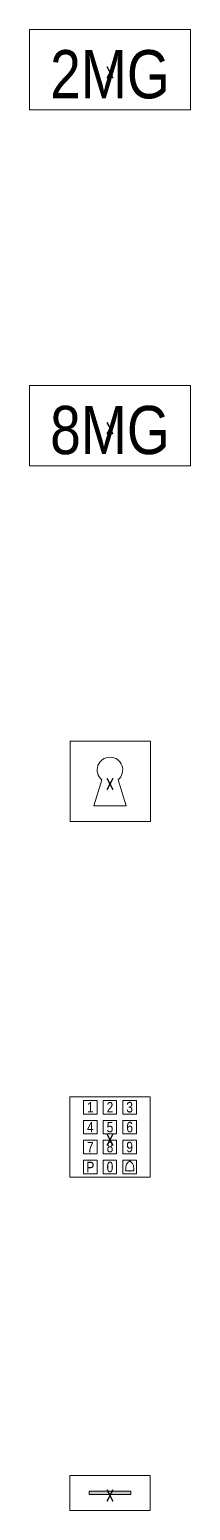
# Model space of a CAD drawing. Header units: metres. Extents: x -162 to 83385, y -62392 to -1971.
# Drawn here: x 25612 to 26072, y -31341 to -27105 of the extents above; entities that cross this region are included whole.
import ezdxf
from ezdxf.enums import TextEntityAlignment as Align

# ---------------------------------------------------------------- set-up
doc = ezdxf.new("R2010")
doc.units = ezdxf.units.M
doc.header["$LTSCALE"] = 0.5
for name, color, linetype, lineweight in [('ELIN_Attribut_01_Produkt_ID', 7, 'Continuous', 0), ('ELIN_Attribut_02_Stromkreis', 7, 'Continuous', 0), ('ELIN_Attribut_03_Verteilerbereich', 7, 'Continuous', 0), ('ELIN_Attribut_04_Montagehoehe', 7, 'Continuous', 0), ('ELIN_Attribut_05_Montageart', 7, 'Continuous', 0), ('ELIN_Attribut_06_Tuernummer', 7, 'Continuous', 0), ('ELIN_Attribut_07_Bemerkung', 7, 'Continuous', 0), ('ELIN_Attribut_08_Adresse', 7, 'Continuous', 0), ('ELIN_Attribut_10_AKZ1', 7, 'Continuous', 0), ('ELIN_Attribut_11_AKZ2', 7, 'Continuous', 0), ('ELIN_Attribut_12_Sonstiges1', 7, 'Continuous', 0), ('ELIN_Attribut_13_Sonstiges2', 7, 'Continuous', 0), ('ELIN_Attribut_14_Bauteil', 7, 'Continuous', 0), ('ELIN_Attribut_15_Ebene', 7, 'Continuous', 0), ('ELIN_Attribut_16_Raumnummer', 7, 'Continuous', 0), ('ELIN_Attribut_17_Raumname', 7, 'Continuous', 0), ('ELIN_Attribut_18_Montageabschnitt', 7, 'Continuous', 0), ('ELIN_Attribut_Basispunkt', 2, 'Continuous', 0), ('ELIN_Attribute_GEMOS', 11, 'Continuous', 0), ('ELIN_SWS_WA_EMA', 7, 'Continuous', 0)]:
    doc.layers.add(name, color=color, linetype=linetype, lineweight=lineweight)
doc.layers.get('0').off()
doc.styles.add('ARIAL_N', font='ARIALN.TTF')
doc.styles.add('ELIN_Attribute', font='isocp.shx', dxfattribs={"width": 0.8})

# ---------------------------------------------------------------- blocks, each defined once
blk = doc.blocks.new('ELIN_SWS_EMA_MELDEGRUPPENMODUL_2MG')
at = {"color": 0, "linetype": 'Continuous', "ltscale": 0.25}
for p, q in [((230, 115), (-230, 115)), ((230, -115), (230, 115)), ((-230, -115), (230, -115))]:
    blk.add_line(p, q, dxfattribs=at)
at = {"color": 0}
blk.add_line((-230, 115), (-230, -115), dxfattribs=at)
at = {"color": 0, "style": 'ARIAL_N'}
blk.add_text('2MG', height=138, dxfattribs=at).set_placement((-171.3, -81.7))
at = {"layer": 'ELIN_Attribut_01_Produkt_ID', "style": 'ELIN_Attribute', "width": 0.8, "flags": 8}
blk.add_attdef('01_PRODUKT_ID', text='', height=150, dxfattribs=at).set_placement((0, -169.5, 0), align=Align.TOP_CENTER)
at = {"layer": 'ELIN_Attribut_02_Stromkreis', "style": 'ELIN_Attribute', "width": 0.8, "flags": 8}
blk.add_attdef('02_STROMKREIS', text='', height=150, dxfattribs=at).set_placement((0, 150, 0), align=Align.CENTER)
at = {"layer": 'ELIN_Attribut_03_Verteilerbereich', "style": 'ELIN_Attribute', "width": 0.8, "flags": 8}
blk.add_attdef('03_VERTEILERBEREICH', (198.4, -672.7, 0), '', height=125, dxfattribs=at)
at = {"layer": 'ELIN_Attribut_04_Montagehoehe', "style": 'ELIN_Attribute', "width": 0.8, "flags": 8}
blk.add_attdef('04_MONTAGEHOEHE', text='', height=125, dxfattribs=at).set_placement((-424.5, -54.7, 0), align=Align.RIGHT)
at = {"layer": 'ELIN_Attribut_05_Montageart', "style": 'ELIN_Attribute', "width": 0.8, "flags": 8}
blk.add_attdef('05_MONTAGEART', (400.3, -54.7, 0), '', height=125, dxfattribs=at)
at = {"layer": 'ELIN_Attribut_06_Tuernummer', "style": 'ELIN_Attribute', "width": 0.8, "flags": 8}
blk.add_attdef('06_TUERNUMMER', text='', height=125, dxfattribs=at).set_placement((-424.9, -254.7, 0), align=Align.RIGHT)
at = {"layer": 'ELIN_Attribut_07_Bemerkung', "style": 'ELIN_Attribute', "width": 0.8, "flags": 8}
blk.add_attdef('07_BEMERKUNG', (198.4, -844.5, 0), '', height=125, dxfattribs=at)
at = {"layer": 'ELIN_Attribut_08_Adresse', "style": 'ELIN_Attribute', "width": 0.8, "flags": 8}
blk.add_attdef('08_ADRESSE', (198.4, -1100.6, 0), '', height=125, dxfattribs=at)
at = {"layer": 'ELIN_Attribut_10_AKZ1', "style": 'ELIN_Attribute', "width": 0.8, "flags": 8}
blk.add_attdef('10_AKZ1', (195.8, -1466.6, 0), '', height=125, dxfattribs=at)
at = {"layer": 'ELIN_Attribut_11_AKZ2', "style": 'ELIN_Attribute', "width": 0.8, "flags": 8}
blk.add_attdef('11_AKZ2', (195.8, -1622.9, 0), '', height=125, dxfattribs=at)
at = {"layer": 'ELIN_Attribut_12_Sonstiges1', "style": 'ELIN_Attribute', "width": 0.8, "flags": 8}
blk.add_attdef('12_SONSTIGES1', (198.4, -2000.7, 0), '', height=125, dxfattribs=at)
at = {"layer": 'ELIN_Attribut_13_Sonstiges2', "style": 'ELIN_Attribute', "width": 0.8, "flags": 8}
blk.add_attdef('13_SONSTIGES2', (198.4, -2151.6, 0), '', height=125, dxfattribs=at)
at = {"layer": 'ELIN_Attribut_14_Bauteil', "style": 'ELIN_Attribute', "width": 0.8, "flags": 8}
blk.add_attdef('14_BAUTEIL', (198.4, -2971.1, 0), '', height=125, dxfattribs=at)
at = {"layer": 'ELIN_Attribut_15_Ebene', "style": 'ELIN_Attribute', "width": 0.8, "flags": 8}
blk.add_attdef('15_EBENE', (198.4, -3118.3, 0), '', height=125, dxfattribs=at)
at = {"layer": 'ELIN_Attribut_16_Raumnummer', "style": 'ELIN_Attribute', "width": 0.8, "flags": 8}
blk.add_attdef('16_RAUMNUMMER', (198.4, -3312.6, 0), '', height=125, dxfattribs=at)
at = {"layer": 'ELIN_Attribut_17_Raumname', "style": 'ELIN_Attribute', "width": 0.8, "flags": 8}
blk.add_attdef('17_RAUMNAME', (198.4, -3469.1, 0), '', height=125, dxfattribs=at)
at = {"layer": 'ELIN_Attribut_18_Montageabschnitt', "style": 'ELIN_Attribute', "width": 0.8, "flags": 8}
blk.add_attdef('18_MONTAGEABSCHNITT', (198.4, -3670.1, 0), '', height=125, dxfattribs=at)
at = {"layer": 'ELIN_Attribut_Basispunkt', "style": 'ELIN_Attribute', "width": 0.8, "flags": 8}
blk.add_attdef('Basispunkt', text='', height=50, dxfattribs=at).set_placement((0, 0), align=Align.MIDDLE)
at = {"layer": 'ELIN_Attribute_GEMOS', "style": 'ELIN_Attribute', "width": 0.6, "flags": 8}
for tag, p in [('G01_PRO02ID', (1620.5, 183.6)), ('G02_BEZEICHNUNG', (1620.5, -14.6, 0)), ('G03_DESCRIPTION', (1620.5, -204.4, 0)), ('G04_GEMOS-SYMBOL', (1623.8, -404.4, 0)), ('G05_GEMOS-TYP', (1623.8, -604.4, 0)), ('G06_ORTSKENNUNG', (1620.5, -804.4, 0)), ('G08_FREI1', (1620.5, -1004.4, 0)), ('G08_FREI2', (1620.5, -1204.4, 0))]:
    blk.add_attdef(tag, p, '', height=125, dxfattribs=at)
blk = doc.blocks.new('ELIN_SWS_EMA_MELDEGRUPPENMODUL_8MG')
at = {"color": 0, "linetype": 'Continuous', "ltscale": 0.25}
for p, q in [((230, 115), (-230, 115)), ((230, -115), (230, 115)), ((-230, -115), (230, -115))]:
    blk.add_line(p, q, dxfattribs=at)
at = {"color": 0}
blk.add_line((-230, 115), (-230, -115), dxfattribs=at)
at = {"color": 0, "style": 'ARIAL_N'}
blk.add_text('8MG', height=138, dxfattribs=at).set_placement((-171.3, -81.7))
at = {"layer": 'ELIN_Attribut_01_Produkt_ID', "style": 'ELIN_Attribute', "width": 0.8, "flags": 8}
blk.add_attdef('01_PRODUKT_ID', text='', height=150, dxfattribs=at).set_placement((0, -169.5, 0), align=Align.TOP_CENTER)
at = {"layer": 'ELIN_Attribut_02_Stromkreis', "style": 'ELIN_Attribute', "width": 0.8, "flags": 8}
blk.add_attdef('02_STROMKREIS', text='', height=150, dxfattribs=at).set_placement((0, 150, 0), align=Align.CENTER)
at = {"layer": 'ELIN_Attribut_03_Verteilerbereich', "style": 'ELIN_Attribute', "width": 0.8, "flags": 8}
blk.add_attdef('03_VERTEILERBEREICH', (198.4, -672.7, 0), '', height=125, dxfattribs=at)
at = {"layer": 'ELIN_Attribut_04_Montagehoehe', "style": 'ELIN_Attribute', "width": 0.8, "flags": 8}
blk.add_attdef('04_MONTAGEHOEHE', text='', height=125, dxfattribs=at).set_placement((-424.5, -54.7, 0), align=Align.RIGHT)
at = {"layer": 'ELIN_Attribut_05_Montageart', "style": 'ELIN_Attribute', "width": 0.8, "flags": 8}
blk.add_attdef('05_MONTAGEART', (400.3, -54.7, 0), '', height=125, dxfattribs=at)
at = {"layer": 'ELIN_Attribut_06_Tuernummer', "style": 'ELIN_Attribute', "width": 0.8, "flags": 8}
blk.add_attdef('06_TUERNUMMER', text='', height=125, dxfattribs=at).set_placement((-424.9, -254.7, 0), align=Align.RIGHT)
at = {"layer": 'ELIN_Attribut_07_Bemerkung', "style": 'ELIN_Attribute', "width": 0.8, "flags": 8}
blk.add_attdef('07_BEMERKUNG', (198.4, -844.5, 0), '', height=125, dxfattribs=at)
at = {"layer": 'ELIN_Attribut_08_Adresse', "style": 'ELIN_Attribute', "width": 0.8, "flags": 8}
blk.add_attdef('08_ADRESSE', (198.4, -1100.6, 0), '', height=125, dxfattribs=at)
at = {"layer": 'ELIN_Attribut_10_AKZ1', "style": 'ELIN_Attribute', "width": 0.8, "flags": 8}
blk.add_attdef('10_AKZ1', (195.8, -1466.6, 0), '', height=125, dxfattribs=at)
at = {"layer": 'ELIN_Attribut_11_AKZ2', "style": 'ELIN_Attribute', "width": 0.8, "flags": 8}
blk.add_attdef('11_AKZ2', (195.8, -1622.9, 0), '', height=125, dxfattribs=at)
at = {"layer": 'ELIN_Attribut_12_Sonstiges1', "style": 'ELIN_Attribute', "width": 0.8, "flags": 8}
blk.add_attdef('12_SONSTIGES1', (198.4, -2000.7, 0), '', height=125, dxfattribs=at)
at = {"layer": 'ELIN_Attribut_13_Sonstiges2', "style": 'ELIN_Attribute', "width": 0.8, "flags": 8}
blk.add_attdef('13_SONSTIGES2', (198.4, -2151.6, 0), '', height=125, dxfattribs=at)
at = {"layer": 'ELIN_Attribut_14_Bauteil', "style": 'ELIN_Attribute', "width": 0.8, "flags": 8}
blk.add_attdef('14_BAUTEIL', (198.4, -2971.1, 0), '', height=125, dxfattribs=at)
at = {"layer": 'ELIN_Attribut_15_Ebene', "style": 'ELIN_Attribute', "width": 0.8, "flags": 8}
blk.add_attdef('15_EBENE', (198.4, -3118.3, 0), '', height=125, dxfattribs=at)
at = {"layer": 'ELIN_Attribut_16_Raumnummer', "style": 'ELIN_Attribute', "width": 0.8, "flags": 8}
blk.add_attdef('16_RAUMNUMMER', (198.4, -3312.6, 0), '', height=125, dxfattribs=at)
at = {"layer": 'ELIN_Attribut_17_Raumname', "style": 'ELIN_Attribute', "width": 0.8, "flags": 8}
blk.add_attdef('17_RAUMNAME', (198.4, -3469.1, 0), '', height=125, dxfattribs=at)
at = {"layer": 'ELIN_Attribut_18_Montageabschnitt', "style": 'ELIN_Attribute', "width": 0.8, "flags": 8}
blk.add_attdef('18_MONTAGEABSCHNITT', (198.4, -3670.1, 0), '', height=125, dxfattribs=at)
at = {"layer": 'ELIN_Attribut_Basispunkt', "style": 'ELIN_Attribute', "width": 0.8, "flags": 8}
blk.add_attdef('Basispunkt', text='', height=50, dxfattribs=at).set_placement((0, 0), align=Align.MIDDLE)
at = {"layer": 'ELIN_Attribute_GEMOS', "style": 'ELIN_Attribute', "width": 0.6, "flags": 8}
for tag, p in [('G01_PRO02ID', (1620.5, 183.6)), ('G02_BEZEICHNUNG', (1620.5, -14.6, 0)), ('G03_DESCRIPTION', (1620.5, -204.4, 0)), ('G04_GEMOS-SYMBOL', (1623.8, -404.4, 0)), ('G05_GEMOS-TYP', (1623.8, -604.4, 0)), ('G06_ORTSKENNUNG', (1620.5, -804.4, 0)), ('G08_FREI1', (1620.5, -1004.4, 0)), ('G08_FREI2', (1620.5, -1204.4, 0))]:
    blk.add_attdef(tag, p, '', height=125, dxfattribs=at)
blk = doc.blocks.new('ELIN_SWS_EMA_BLOCKSCHLOSS')
at = {"color": 0, "linetype": 'Continuous', "ltscale": 0.25}
for p, q in [((115.8, 115), (-114.2, 115)), ((-114.2, 115), (-114.2, -115)), ((115.8, -115), (115.8, 115)), ((-23.3, 4.4), (-46.2, -70.2)), ((45.9, -70.2), (23, 4.2)), ((-46.2, -70.2), (45.9, -70.2)), ((-114.2, -115), (115.8, -115))]:
    blk.add_line(p, q, dxfattribs=at)
blk.add_ellipse((0, 32.6), major_axis=(23, -28.4), ratio=1, start_param=0, end_param=4.914489, dxfattribs=at)
at = {"layer": 'ELIN_Attribut_01_Produkt_ID', "style": 'ELIN_Attribute', "width": 0.8, "flags": 8}
blk.add_attdef('01_PRODUKT_ID', text='', height=150, dxfattribs=at).set_placement((0, -169.5, 0), align=Align.TOP_CENTER)
at = {"layer": 'ELIN_Attribut_02_Stromkreis', "style": 'ELIN_Attribute', "width": 0.8, "flags": 8}
blk.add_attdef('02_STROMKREIS', text='', height=150, dxfattribs=at).set_placement((0, 150, 0), align=Align.CENTER)
at = {"layer": 'ELIN_Attribut_03_Verteilerbereich', "style": 'ELIN_Attribute', "width": 0.8, "flags": 8}
blk.add_attdef('03_VERTEILERBEREICH', (198.4, -672.7, 0), '', height=125, dxfattribs=at)
at = {"layer": 'ELIN_Attribut_04_Montagehoehe', "style": 'ELIN_Attribute', "width": 0.8, "flags": 8}
blk.add_attdef('04_MONTAGEHOEHE', text='', height=125, dxfattribs=at).set_placement((-424.5, -54.7, 0), align=Align.RIGHT)
at = {"layer": 'ELIN_Attribut_05_Montageart', "style": 'ELIN_Attribute', "width": 0.8, "flags": 8}
blk.add_attdef('05_MONTAGEART', (400.3, -54.7, 0), '', height=125, dxfattribs=at)
at = {"layer": 'ELIN_Attribut_06_Tuernummer', "style": 'ELIN_Attribute', "width": 0.8, "flags": 8}
blk.add_attdef('06_TUERNUMMER', text='', height=125, dxfattribs=at).set_placement((-424.9, -254.7, 0), align=Align.RIGHT)
at = {"layer": 'ELIN_Attribut_07_Bemerkung', "style": 'ELIN_Attribute', "width": 0.8, "flags": 8}
blk.add_attdef('07_BEMERKUNG', (198.4, -844.5, 0), '', height=125, dxfattribs=at)
at = {"layer": 'ELIN_Attribut_08_Adresse', "style": 'ELIN_Attribute', "width": 0.8, "flags": 8}
blk.add_attdef('08_ADRESSE', (198.4, -1100.6, 0), '', height=125, dxfattribs=at)
at = {"layer": 'ELIN_Attribut_10_AKZ1', "style": 'ELIN_Attribute', "width": 0.8, "flags": 8}
blk.add_attdef('10_AKZ1', (195.8, -1466.6, 0), '', height=125, dxfattribs=at)
at = {"layer": 'ELIN_Attribut_11_AKZ2', "style": 'ELIN_Attribute', "width": 0.8, "flags": 8}
blk.add_attdef('11_AKZ2', (195.8, -1622.9, 0), '', height=125, dxfattribs=at)
at = {"layer": 'ELIN_Attribut_12_Sonstiges1', "style": 'ELIN_Attribute', "width": 0.8, "flags": 8}
blk.add_attdef('12_SONSTIGES1', (198.4, -2000.7, 0), '', height=125, dxfattribs=at)
at = {"layer": 'ELIN_Attribut_13_Sonstiges2', "style": 'ELIN_Attribute', "width": 0.8, "flags": 8}
blk.add_attdef('13_SONSTIGES2', (198.4, -2151.6, 0), '', height=125, dxfattribs=at)
at = {"layer": 'ELIN_Attribut_14_Bauteil', "style": 'ELIN_Attribute', "width": 0.8, "flags": 8}
blk.add_attdef('14_BAUTEIL', (198.4, -2971.1, 0), '', height=125, dxfattribs=at)
at = {"layer": 'ELIN_Attribut_15_Ebene', "style": 'ELIN_Attribute', "width": 0.8, "flags": 8}
blk.add_attdef('15_EBENE', (198.4, -3118.3, 0), '', height=125, dxfattribs=at)
at = {"layer": 'ELIN_Attribut_16_Raumnummer', "style": 'ELIN_Attribute', "width": 0.8, "flags": 8}
blk.add_attdef('16_RAUMNUMMER', (198.4, -3312.6, 0), '', height=125, dxfattribs=at)
at = {"layer": 'ELIN_Attribut_17_Raumname', "style": 'ELIN_Attribute', "width": 0.8, "flags": 8}
blk.add_attdef('17_RAUMNAME', (198.4, -3469.1, 0), '', height=125, dxfattribs=at)
at = {"layer": 'ELIN_Attribut_18_Montageabschnitt', "style": 'ELIN_Attribute', "width": 0.8, "flags": 8}
blk.add_attdef('18_MONTAGEABSCHNITT', (198.4, -3670.1, 0), '', height=125, dxfattribs=at)
at = {"layer": 'ELIN_Attribut_Basispunkt', "style": 'ELIN_Attribute', "width": 0.8, "flags": 8}
blk.add_attdef('Basispunkt', text='', height=50, dxfattribs=at).set_placement((0, 0), align=Align.MIDDLE)
at = {"layer": 'ELIN_Attribute_GEMOS', "style": 'ELIN_Attribute', "width": 0.6, "flags": 8}
for tag, p in [('G01_PRO02ID', (1620.5, 183.6)), ('G02_BEZEICHNUNG', (1620.5, -14.6, 0)), ('G03_DESCRIPTION', (1620.5, -204.4, 0)), ('G04_GEMOS-SYMBOL', (1623.8, -404.4, 0)), ('G05_GEMOS-TYP', (1623.8, -604.4, 0)), ('G06_ORTSKENNUNG', (1620.5, -804.4, 0)), ('G08_FREI1', (1620.5, -1004.4, 0)), ('G08_FREI2', (1620.5, -1204.4, 0))]:
    blk.add_attdef(tag, p, '', height=125, dxfattribs=at)
blk = doc.blocks.new('ELIN_SWS_EMA_CODESCHALTER')
at = {"color": 0, "linetype": 'Continuous', "ltscale": 0.25}
for p, q in [((115, 115), (-115, 115)), ((-115, 115), (-115, -115)), ((115, -115), (115, 115)), ((-115, -115), (115, -115))]:
    blk.add_line(p, q, dxfattribs=at)
at = {"color": 0}
for p, q in [((-75.4, 105), (-37.1, 105)), ((-75.4, 66), (-75.4, 105)), ((-37.1, 105), (-37.1, 66)), ((-19.1, 105), (19.1, 105)), ((-19.1, 66), (-19.1, 105)), ((19.1, 105), (19.1, 66)), ((37.1, 105), (75.4, 105)), ((37.1, 66), (37.1, 105)), ((75.4, 105), (75.4, 66)), ((-37.1, 66), (-75.4, 66)), ((-75.4, 48), (-37.1, 48)), ((-75.4, 9), (-75.4, 48)), ((-75.4, 48), (-37.1, 48)), ((-75.4, 9), (-75.4, 48)), ((-37.1, 48), (-37.1, 9)), ((-37.1, 48), (-37.1, 9)), ((19.1, 66), (-19.1, 66)), ((-19.1, 48), (19.1, 48)), ((-19.1, 9), (-19.1, 48)), ((-19.1, 48), (19.1, 48)), ((-19.1, 9), (-19.1, 48)), ((19.1, 48), (19.1, 9)), ((19.1, 48), (19.1, 9)), ((75.4, 66), (37.1, 66)), ((37.1, 48), (75.4, 48)), ((37.1, 9), (37.1, 48)), ((37.1, 48), (75.4, 48)), ((37.1, 9), (37.1, 48)), ((75.4, 48), (75.4, 9)), ((75.4, 48), (75.4, 9)), ((-37.1, 9), (-75.4, 9)), ((-37.1, 9), (-75.4, 9)), ((19.1, 9), (-19.1, 9)), ((19.1, 9), (-19.1, 9)), ((75.4, 9), (37.1, 9)), ((75.4, 9), (37.1, 9)), ((-75.4, -9), (-37.1, -9)), ((-75.4, -48), (-75.4, -9)), ((-75.4, -9), (-37.1, -9)), ((-75.4, -48), (-75.4, -9)), ((-37.1, -9), (-37.1, -48)), ((-37.1, -9), (-37.1, -48)), ((-19.1, -9), (19.1, -9)), ((-19.1, -48), (-19.1, -9)), ((-19.1, -9), (19.1, -9)), ((-19.1, -48), (-19.1, -9)), ((19.1, -9), (19.1, -48)), ((19.1, -9), (19.1, -48)), ((37.1, -9), (75.4, -9)), ((37.1, -48), (37.1, -9)), ((37.1, -9), (75.4, -9)), ((37.1, -48), (37.1, -9)), ((75.4, -9), (75.4, -48)), ((75.4, -9), (75.4, -48)), ((-37.1, -48), (-75.4, -48)), ((-37.1, -48), (-75.4, -48)), ((-75.4, -66), (-37.1, -66)), ((-75.4, -105), (-75.4, -66)), ((-37.1, -66), (-37.1, -105)), ((19.1, -48), (-19.1, -48)), ((19.1, -48), (-19.1, -48)), ((-19.1, -66), (19.1, -66)), ((-19.1, -105), (-19.1, -66)), ((19.1, -66), (19.1, -105)), ((75.4, -48), (37.1, -48)), ((75.4, -48), (37.1, -48)), ((37.1, -66), (75.4, -66)), ((37.1, -105), (37.1, -66)), ((75.4, -66), (75.4, -105)), ((-37.1, -105), (-75.4, -105)), ((19.1, -105), (-19.1, -105)), ((75.4, -105), (37.1, -105))]:
    blk.add_line(p, q, dxfattribs=at)
for points in [[(56.5, -96.2), (44.6, -96.2), (44.6, -96.2, -0.014707), (46, -81, -0.12216), (50.1, -73.5, -0.048195), (54.5, -69.4, -0.141637), (56, -69), (56.5, -69)], [(56.5, -96.2), (68.4, -96.2), (68.4, -96.2, 0.014707), (67, -81, 0.12216), (62.8, -73.5, 0.048195), (58.4, -69.4, 0.141637), (56.9, -69), (56.5, -69)]]:
    blk.add_lwpolyline(points, format="xyb", dxfattribs=at)
blk.add_arc((56.5, -96.2), 1.26, 180, 0, dxfattribs=at)
at = {"color": 0, "char_height": 30, "attachment_point": 5, "style": 'ARIAL_N'}
for s, insert in [('1', (-56.3, 85.5)), ('2', (0, 85.5)), ('3', (56.3, 85.5)), ('4', (-56.3, 28.5)), ('5', (0, 28.5)), ('6', (56.3, 28.5)), ('7', (-56.3, -28.5)), ('8', (0, -28.5)), ('9', (56.3, -28.5)), ('P', (-56.3, -85.5)), ('0', (0, -85.5))]:
    blk.add_mtext_dynamic_manual_height_columns(s, width=0.0383, gutter_width=7.98, heights=[0.0378], dxfattribs=dict(at, insert=insert))
at = {"layer": 'ELIN_Attribut_01_Produkt_ID', "style": 'ELIN_Attribute', "width": 0.8, "flags": 8}
blk.add_attdef('01_PRODUKT_ID', text='', height=150, dxfattribs=at).set_placement((0, -169.5, 0), align=Align.TOP_CENTER)
at = {"layer": 'ELIN_Attribut_02_Stromkreis', "style": 'ELIN_Attribute', "width": 0.8, "flags": 8}
blk.add_attdef('02_STROMKREIS', text='', height=150, dxfattribs=at).set_placement((0, 150, 0), align=Align.CENTER)
at = {"layer": 'ELIN_Attribut_03_Verteilerbereich', "style": 'ELIN_Attribute', "width": 0.8, "flags": 8}
blk.add_attdef('03_VERTEILERBEREICH', (198.4, -672.7, 0), '', height=125, dxfattribs=at)
at = {"layer": 'ELIN_Attribut_04_Montagehoehe', "style": 'ELIN_Attribute', "width": 0.8, "flags": 8}
blk.add_attdef('04_MONTAGEHOEHE', text='', height=125, dxfattribs=at).set_placement((-424.5, -54.7, 0), align=Align.RIGHT)
at = {"layer": 'ELIN_Attribut_05_Montageart', "style": 'ELIN_Attribute', "width": 0.8, "flags": 8}
blk.add_attdef('05_MONTAGEART', (400.3, -54.7, 0), '', height=125, dxfattribs=at)
at = {"layer": 'ELIN_Attribut_06_Tuernummer', "style": 'ELIN_Attribute', "width": 0.8, "flags": 8}
blk.add_attdef('06_TUERNUMMER', text='', height=125, dxfattribs=at).set_placement((-424.9, -254.7, 0), align=Align.RIGHT)
at = {"layer": 'ELIN_Attribut_07_Bemerkung', "style": 'ELIN_Attribute', "width": 0.8, "flags": 8}
blk.add_attdef('07_BEMERKUNG', (198.4, -844.5, 0), '', height=125, dxfattribs=at)
at = {"layer": 'ELIN_Attribut_08_Adresse', "style": 'ELIN_Attribute', "width": 0.8, "flags": 8}
blk.add_attdef('08_ADRESSE', (198.4, -1100.6, 0), '', height=125, dxfattribs=at)
at = {"layer": 'ELIN_Attribut_10_AKZ1', "style": 'ELIN_Attribute', "width": 0.8, "flags": 8}
blk.add_attdef('10_AKZ1', (195.8, -1466.6, 0), '', height=125, dxfattribs=at)
at = {"layer": 'ELIN_Attribut_11_AKZ2', "style": 'ELIN_Attribute', "width": 0.8, "flags": 8}
blk.add_attdef('11_AKZ2', (195.8, -1622.9, 0), '', height=125, dxfattribs=at)
at = {"layer": 'ELIN_Attribut_12_Sonstiges1', "style": 'ELIN_Attribute', "width": 0.8, "flags": 8}
blk.add_attdef('12_SONSTIGES1', (198.4, -2000.7, 0), '', height=125, dxfattribs=at)
at = {"layer": 'ELIN_Attribut_13_Sonstiges2', "style": 'ELIN_Attribute', "width": 0.8, "flags": 8}
blk.add_attdef('13_SONSTIGES2', (198.4, -2151.6, 0), '', height=125, dxfattribs=at)
at = {"layer": 'ELIN_Attribut_14_Bauteil', "style": 'ELIN_Attribute', "width": 0.8, "flags": 8}
blk.add_attdef('14_BAUTEIL', (198.4, -2971.1, 0), '', height=125, dxfattribs=at)
at = {"layer": 'ELIN_Attribut_15_Ebene', "style": 'ELIN_Attribute', "width": 0.8, "flags": 8}
blk.add_attdef('15_EBENE', (198.4, -3118.3, 0), '', height=125, dxfattribs=at)
at = {"layer": 'ELIN_Attribut_16_Raumnummer', "style": 'ELIN_Attribute', "width": 0.8, "flags": 8}
blk.add_attdef('16_RAUMNUMMER', (198.4, -3312.6, 0), '', height=125, dxfattribs=at)
at = {"layer": 'ELIN_Attribut_17_Raumname', "style": 'ELIN_Attribute', "width": 0.8, "flags": 8}
blk.add_attdef('17_RAUMNAME', (198.4, -3469.1, 0), '', height=125, dxfattribs=at)
at = {"layer": 'ELIN_Attribut_18_Montageabschnitt', "style": 'ELIN_Attribute', "width": 0.8, "flags": 8}
blk.add_attdef('18_MONTAGEABSCHNITT', (198.4, -3670.1, 0), '', height=125, dxfattribs=at)
at = {"layer": 'ELIN_Attribut_Basispunkt', "style": 'ELIN_Attribute', "width": 0.8, "flags": 8}
blk.add_attdef('Basispunkt', text='', height=50, dxfattribs=at).set_placement((0, 0), align=Align.MIDDLE)
at = {"layer": 'ELIN_Attribute_GEMOS', "style": 'ELIN_Attribute', "width": 0.6, "flags": 8}
for tag, p in [('G01_PRO02ID', (1620.5, 183.6)), ('G02_BEZEICHNUNG', (1620.5, -14.6, 0)), ('G03_DESCRIPTION', (1620.5, -204.4, 0)), ('G04_GEMOS-SYMBOL', (1623.8, -404.4, 0)), ('G05_GEMOS-TYP', (1623.8, -604.4, 0)), ('G06_ORTSKENNUNG', (1620.5, -804.4, 0)), ('G08_FREI1', (1620.5, -1004.4, 0)), ('G08_FREI2', (1620.5, -1204.4, 0))]:
    blk.add_attdef(tag, p, '', height=125, dxfattribs=at)
blk = doc.blocks.new('ELIN_SWS_EMA_AUSWEISLESER')
blk.add_hatch(color=0).paths.add_polyline_path([(60, -5), (60, 5), (0, 5), (-60, 5), (-60, -5)])
at = {"color": 0}
for points in [[(115, -50), (115, 50), (-115, 50), (-115, -50)], [(0, 5), (-60, 5), (-60, -5), (60, -5), (60, 5), (0, 5)], [(115, -50), (-115, -50)]]:
    blk.add_lwpolyline(points, dxfattribs=at)
at = {"layer": 'ELIN_Attribut_01_Produkt_ID', "style": 'ELIN_Attribute', "width": 0.8, "flags": 8}
blk.add_attdef('01_PRODUKT_ID', text='', height=150, dxfattribs=at).set_placement((0, -169.5, 0), align=Align.TOP_CENTER)
at = {"layer": 'ELIN_Attribut_02_Stromkreis', "style": 'ELIN_Attribute', "width": 0.8, "flags": 8}
blk.add_attdef('02_STROMKREIS', text='', height=150, dxfattribs=at).set_placement((0, 150, 0), align=Align.CENTER)
at = {"layer": 'ELIN_Attribut_03_Verteilerbereich', "style": 'ELIN_Attribute', "width": 0.8, "flags": 8}
blk.add_attdef('03_VERTEILERBEREICH', (198.4, -672.7, 0), '', height=125, dxfattribs=at)
at = {"layer": 'ELIN_Attribut_04_Montagehoehe', "style": 'ELIN_Attribute', "width": 0.8, "flags": 8}
blk.add_attdef('04_MONTAGEHOEHE', text='', height=125, dxfattribs=at).set_placement((-424.5, -54.7, 0), align=Align.RIGHT)
at = {"layer": 'ELIN_Attribut_05_Montageart', "style": 'ELIN_Attribute', "width": 0.8, "flags": 8}
blk.add_attdef('05_MONTAGEART', (400.3, -54.7, 0), '', height=125, dxfattribs=at)
at = {"layer": 'ELIN_Attribut_06_Tuernummer', "style": 'ELIN_Attribute', "width": 0.8, "flags": 8}
blk.add_attdef('06_TUERNUMMER', text='', height=125, dxfattribs=at).set_placement((-424.9, -254.7, 0), align=Align.RIGHT)
at = {"layer": 'ELIN_Attribut_07_Bemerkung', "style": 'ELIN_Attribute', "width": 0.8, "flags": 8}
blk.add_attdef('07_BEMERKUNG', (198.4, -844.5, 0), '', height=125, dxfattribs=at)
at = {"layer": 'ELIN_Attribut_08_Adresse', "style": 'ELIN_Attribute', "width": 0.8, "flags": 8}
blk.add_attdef('08_ADRESSE', (198.4, -1100.6, 0), '', height=125, dxfattribs=at)
at = {"layer": 'ELIN_Attribut_10_AKZ1', "style": 'ELIN_Attribute', "width": 0.8, "flags": 8}
blk.add_attdef('10_AKZ1', (195.8, -1466.6, 0), '', height=125, dxfattribs=at)
at = {"layer": 'ELIN_Attribut_11_AKZ2', "style": 'ELIN_Attribute', "width": 0.8, "flags": 8}
blk.add_attdef('11_AKZ2', (195.8, -1622.9, 0), '', height=125, dxfattribs=at)
at = {"layer": 'ELIN_Attribut_12_Sonstiges1', "style": 'ELIN_Attribute', "width": 0.8, "flags": 8}
blk.add_attdef('12_SONSTIGES1', (198.4, -2000.7, 0), '', height=125, dxfattribs=at)
at = {"layer": 'ELIN_Attribut_13_Sonstiges2', "style": 'ELIN_Attribute', "width": 0.8, "flags": 8}
blk.add_attdef('13_SONSTIGES2', (198.4, -2151.6, 0), '', height=125, dxfattribs=at)
at = {"layer": 'ELIN_Attribut_14_Bauteil', "style": 'ELIN_Attribute', "width": 0.8, "flags": 8}
blk.add_attdef('14_BAUTEIL', (198.4, -2971.1, 0), '', height=125, dxfattribs=at)
at = {"layer": 'ELIN_Attribut_15_Ebene', "style": 'ELIN_Attribute', "width": 0.8, "flags": 8}
blk.add_attdef('15_EBENE', (198.4, -3118.3, 0), '', height=125, dxfattribs=at)
at = {"layer": 'ELIN_Attribut_16_Raumnummer', "style": 'ELIN_Attribute', "width": 0.8, "flags": 8}
blk.add_attdef('16_RAUMNUMMER', (198.4, -3312.6, 0), '', height=125, dxfattribs=at)
at = {"layer": 'ELIN_Attribut_17_Raumname', "style": 'ELIN_Attribute', "width": 0.8, "flags": 8}
blk.add_attdef('17_RAUMNAME', (198.4, -3469.1, 0), '', height=125, dxfattribs=at)
at = {"layer": 'ELIN_Attribut_18_Montageabschnitt', "style": 'ELIN_Attribute', "width": 0.8, "flags": 8}
blk.add_attdef('18_MONTAGEABSCHNITT', (198.4, -3670.1, 0), '', height=125, dxfattribs=at)
at = {"layer": 'ELIN_Attribut_Basispunkt', "style": 'ELIN_Attribute', "width": 0.8, "flags": 8}
blk.add_attdef('Basispunkt', text='', height=50, dxfattribs=at).set_placement((0, 0), align=Align.MIDDLE)
at = {"layer": 'ELIN_Attribute_GEMOS', "style": 'ELIN_Attribute', "width": 0.6, "flags": 8}
for tag, p in [('G01_PRO02ID', (1620.5, 183.6)), ('G02_BEZEICHNUNG', (1620.5, -14.6, 0)), ('G03_DESCRIPTION', (1620.5, -204.4, 0)), ('G04_GEMOS-SYMBOL', (1623.8, -404.4, 0)), ('G05_GEMOS-TYP', (1623.8, -604.4, 0)), ('G06_ORTSKENNUNG', (1620.5, -804.4, 0)), ('G08_FREI1', (1620.5, -1004.4, 0)), ('G08_FREI2', (1620.5, -1204.4, 0))]:
    blk.add_attdef(tag, p, '', height=125, dxfattribs=at)

msp = doc.modelspace()

# ---------------------------------------------------------------- block references
at = {"layer": 'ELIN_SWS_WA_EMA', "lineweight": 0}
ref = msp.add_blockref('ELIN_SWS_EMA_MELDEGRUPPENMODUL_2MG', (25841.9, -27219.9), dxfattribs=at)
ref.add_attrib('Basispunkt', 'x', dxfattribs={"layer": 'ELIN_Attribut_Basispunkt', "height": 50, "style": 'ELIN_Attribute', "width": 0.8}).set_placement((25841.9, -27219.9), align=Align.MIDDLE)
ref = msp.add_blockref('ELIN_SWS_EMA_MELDEGRUPPENMODUL_8MG', (25841.9, -28237.8), dxfattribs=at)
ref.add_attrib('Basispunkt', 'x', dxfattribs={"layer": 'ELIN_Attribut_Basispunkt', "height": 50, "style": 'ELIN_Attribute', "width": 0.8}).set_placement((25841.9, -28237.8), align=Align.MIDDLE)
ref = msp.add_blockref('ELIN_SWS_EMA_BLOCKSCHLOSS', (25841.9, -29255.7), dxfattribs=at)
ref.add_attrib('Basispunkt', 'x', dxfattribs={"layer": 'ELIN_Attribut_Basispunkt', "height": 50, "style": 'ELIN_Attribute', "width": 0.8}).set_placement((25841.9, -29255.7), align=Align.MIDDLE)
ref = msp.add_blockref('ELIN_SWS_EMA_CODESCHALTER', (25841.9, -30273.6), dxfattribs=at)
ref.add_attrib('Basispunkt', 'x', dxfattribs={"layer": 'ELIN_Attribut_Basispunkt', "height": 50, "style": 'ELIN_Attribute', "width": 0.8}).set_placement((25841.9, -30273.6), align=Align.MIDDLE)
ref = msp.add_blockref('ELIN_SWS_EMA_AUSWEISLESER', (25841.9, -31291.5), dxfattribs=at)
ref.add_attrib('Basispunkt', 'x', dxfattribs={"layer": 'ELIN_Attribut_Basispunkt', "height": 50, "style": 'ELIN_Attribute', "width": 0.8}).set_placement((25841.9, -31291.5), align=Align.MIDDLE)

doc.saveas('drawing.dxf')
